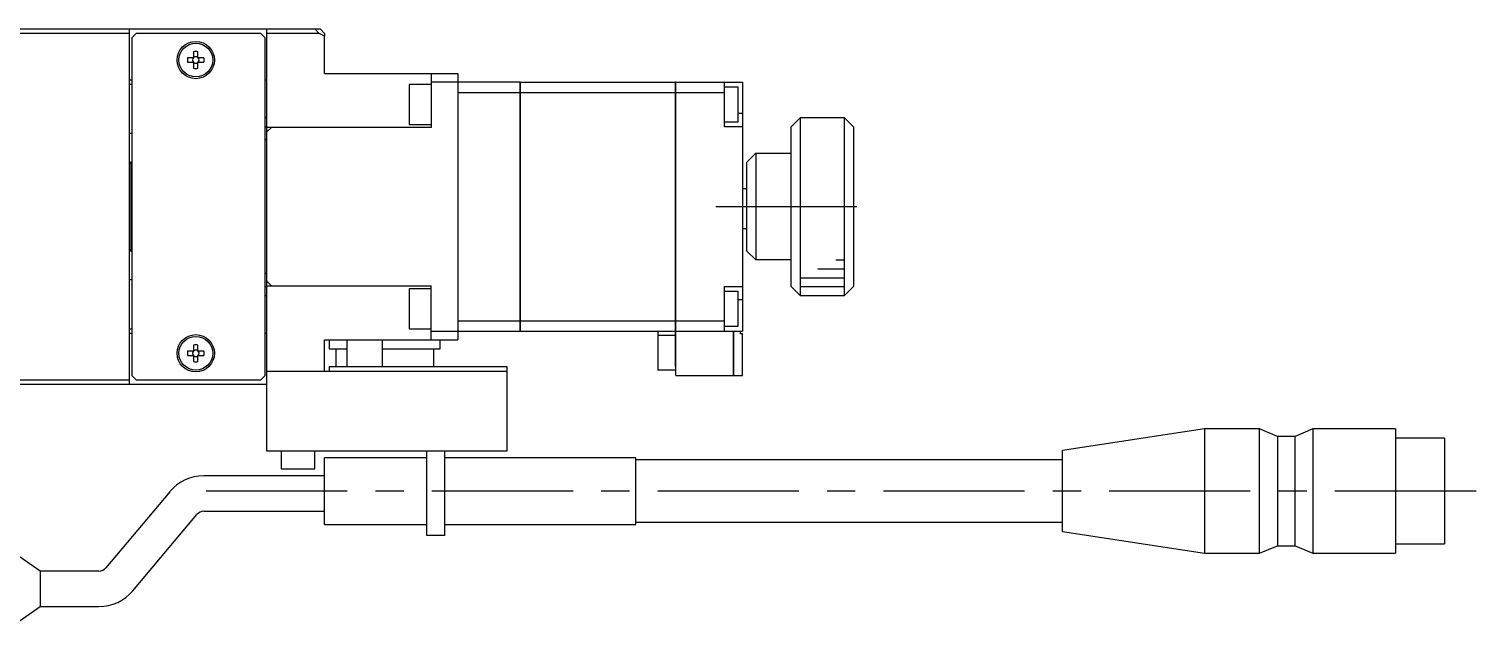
# Model space of a CAD drawing. Extents: x 0 to 893, y -8 to 500.
# Drawn here: x 729.8 to 892.6, y 290.9 to 358.7 of the extents above; entities that cross this region are included whole.
import ezdxf

# ---------------------------------------------------------------- set-up
doc = ezdxf.new("R2010")
doc.units = 0
doc.header["$LTSCALE"] = 0.5
doc.linetypes.add('CENTER', pattern=[50.8, 31.75, -6.35, 6.35, -6.35])
for name, color, linetype in [('MSM_CENTER', 1, 'CENTER'), ('MSM_CONTINUOUS', 7, 'CONTINUOUS'), ('MSM_NARROW', 5, 'CONTINUOUS')]:
    doc.layers.add(name, color=color, linetype=linetype)

msp = doc.modelspace()

# ---------------------------------------------------------------- linework, layer by layer
at = {"layer": 'MSM_CENTER'}
for p, q in [((807.05, 338.7), (825.05, 338.7)), ((892.6, 306.7), (747, 306.7))]:
    msp.add_line(p, q, dxfattribs=at)
at = {"layer": 'MSM_CONTINUOUS'}
for p, q in [((727.55, 358.7), (762.55, 358.7)), ((741.05, 358.7), (741.05, 318.7)), ((756.55, 311.2), (756.55, 358.7)), ((762.44, 358.2), (761.94, 358.7)), ((762.55, 358.7), (763.05, 358.2)), ((741.05, 358.2), (727.55, 358.2)), ((741.85, 358.2), (741.35, 357.7)), ((741.35, 357.7), (741.35, 319.7)), ((755.85, 358.2), (741.85, 358.2)), ((756.35, 357.7), (755.85, 358.2)), ((756.35, 319.7), (756.35, 357.7)), ((762.44, 358.2), (756.55, 358.2)), ((763.05, 357.89), (762.44, 358.2)), ((763.05, 358.2), (763.05, 357.89)), ((763.05, 353.7), (763.05, 357.89)), ((748.31, 355.44), (747.63, 355.44)), ((747.63, 354.96), (748.31, 354.96)), ((748.31, 356.12), (748.31, 355.44)), ((748.31, 354.96), (748.31, 354.28)), ((748.79, 355.44), (748.79, 356.12)), ((749.47, 355.44), (748.79, 355.44)), ((748.79, 354.28), (748.79, 354.96)), ((748.79, 354.96), (749.47, 354.96)), ((763.05, 353.7), (778.05, 353.7)), ((775.05, 353.7), (775.05, 347.6)), ((778.05, 353.7), (778.05, 323.7)), ((741.35, 352.95), (741.05, 352.95)), ((741.35, 352.45), (741.05, 352.45)), ((756.55, 352.95), (756.35, 352.95)), ((772.55, 352.45), (772.55, 347.95)), ((775.05, 352.45), (772.55, 352.45)), ((785.04, 352.7), (775.05, 352.7)), ((785.04, 324.7), (785.04, 352.7)), ((785.05, 352.69), (785.04, 352.69)), ((785.05, 352.7), (802.54, 352.7)), ((785.05, 352.7), (785.05, 324.7)), ((802.54, 320.7), (802.54, 352.7)), ((802.55, 352.69), (802.54, 352.69)), ((802.55, 352.7), (810.05, 352.7)), ((802.55, 319.7), (802.55, 352.7)), ((808.05, 347.7), (808.05, 352.7)), ((808.05, 352.2), (809.55, 352.2)), ((809.55, 352.2), (809.55, 348.2)), ((810.05, 352.7), (810.05, 324.7)), ((778.05, 351.54), (785.04, 351.54)), ((785.05, 351.54), (785.04, 351.54)), ((785.05, 351.54), (802.54, 351.54)), ((802.55, 351.54), (802.54, 351.54)), ((802.55, 351.54), (808.05, 351.54)), ((756.55, 348.7), (756.35, 348.7)), ((810.05, 349.2), (809.55, 349.2)), ((816.55, 348.7), (815.55, 347.7)), ((816.55, 348.7), (816.55, 328.7)), ((821.55, 348.7), (816.55, 348.7)), ((821.55, 328.7), (821.55, 348.7)), ((822.55, 347.7), (821.55, 348.7)), ((741.05, 346.95), (741.35, 346.95)), ((756.35, 347.7), (756.55, 347.7)), ((756.55, 347.1), (757.05, 347.6)), ((775.05, 347.6), (756.55, 347.6)), ((772.55, 347.95), (775.05, 347.95)), ((809.55, 348.2), (808.05, 348.2)), ((810.05, 347.7), (808.05, 347.7)), ((815.55, 329.7), (815.55, 347.7)), ((822.55, 347.7), (822.55, 329.7)), ((756.55, 346.2), (756.35, 346.2)), ((741.25, 343.7), (741.05, 343.5)), ((741.25, 343.7), (741.25, 333.7)), ((741.35, 343.7), (741.25, 343.7)), ((811.55, 344.7), (810.55, 343.7)), ((810.55, 333.7), (810.55, 343.7)), ((811.55, 344.7), (815.55, 344.7)), ((811.55, 344.7), (811.55, 332.7)), ((810.55, 340.7), (810.05, 340.7)), ((810.55, 336.2), (810.05, 336.2)), ((741.05, 333.9), (741.25, 333.7)), ((741.25, 333.7), (741.35, 333.7)), ((810.55, 333.7), (811.55, 332.7)), ((815.55, 332.7), (811.55, 332.7)), ((756.35, 331.2), (756.55, 331.2)), ((741.35, 330.45), (741.05, 330.45)), ((756.35, 329.7), (756.55, 329.7)), ((757.05, 329.8), (756.55, 330.3)), ((756.55, 329.8), (775.05, 329.8)), ((772.55, 329.45), (772.55, 324.95)), ((775.05, 329.45), (772.55, 329.45)), ((775.05, 323.7), (775.05, 329.8)), ((808.05, 329.7), (810.05, 329.7)), ((808.05, 324.7), (808.05, 329.7)), ((808.05, 329.2), (809.55, 329.2)), ((809.55, 329.2), (809.55, 325.2)), ((815.55, 329.7), (816.55, 328.7)), ((821.55, 328.7), (822.55, 329.7)), ((756.35, 328.7), (756.55, 328.7)), ((810.05, 328.2), (809.55, 328.2)), ((816.55, 328.7), (821.55, 328.7)), ((778.05, 325.85), (785.04, 325.85)), ((785.05, 325.85), (785.04, 325.85)), ((785.05, 325.85), (802.54, 325.85)), ((802.55, 325.85), (802.54, 325.85)), ((802.55, 325.85), (808.05, 325.85)), ((741.05, 324.95), (741.35, 324.95)), ((741.05, 324.45), (741.35, 324.45)), ((756.35, 324.45), (756.55, 324.45)), ((772.55, 324.95), (775.05, 324.95)), ((775.05, 324.7), (785.04, 324.7)), ((785.05, 324.71), (785.04, 324.71)), ((785.05, 324.7), (802.54, 324.7)), ((800.55, 324.7), (800.55, 320.3)), ((802.54, 324.2), (800.55, 324.2)), ((802.55, 324.71), (802.54, 324.71)), ((802.55, 324.7), (810.05, 324.7)), ((809.55, 325.2), (808.05, 325.2)), ((809.04, 319.7), (809.04, 324.7)), ((809.05, 324.7), (809.05, 319.7)), ((809.85, 324.4), (809.85, 324.7)), ((810.05, 324.4), (809.85, 324.4)), ((810.05, 319.7), (810.05, 324.4)), ((748.31, 322.44), (747.63, 322.44)), ((748.31, 323.12), (748.31, 322.44)), ((748.79, 322.44), (748.79, 323.12)), ((749.47, 322.44), (748.79, 322.44)), ((763.05, 320.2), (763.05, 323.7)), ((763.05, 323.7), (778.05, 323.7)), ((763.55, 323.7), (763.55, 322.7)), ((763.55, 322.7), (765.55, 322.7)), ((764.3, 322.7), (764.3, 320.7)), ((765.55, 323.7), (765.55, 320.7)), ((769.55, 320.7), (769.55, 323.7)), ((769.55, 322.7), (776.05, 322.7)), ((775.3, 322.7), (775.3, 320.7)), ((776.05, 322.7), (776.05, 323.7)), ((747.63, 321.96), (748.31, 321.96)), ((748.31, 321.96), (748.31, 321.28)), ((748.79, 321.28), (748.79, 321.96)), ((748.79, 321.96), (749.47, 321.96)), ((727.55, 319.2), (741.05, 319.2)), ((741.35, 319.7), (741.85, 319.2)), ((741.85, 319.2), (755.85, 319.2)), ((755.85, 319.2), (756.35, 319.7)), ((756.55, 320.2), (783.55, 320.2)), ((763.55, 320.7), (783.55, 320.7)), ((763.55, 320.7), (763.55, 320.2)), ((783.55, 320.7), (783.55, 311.2)), ((802.55, 320.3), (800.55, 320.3)), ((802.55, 320.7), (802.54, 320.7)), ((802.55, 319.7), (809.04, 319.7)), ((809.05, 319.71), (809.04, 319.71)), ((809.05, 319.7), (810.05, 319.7)), ((756.55, 318.7), (727.55, 318.7)), ((862.05, 313.7), (846.05, 311.27)), ((862.05, 313.7), (862.05, 299.7)), ((868.25, 313.7), (862.05, 313.7)), ((868.25, 299.7), (868.25, 313.7)), ((870.25, 312.85), (868.25, 313.7)), ((870.25, 312.85), (870.25, 300.55)), ((872.25, 312.85), (870.25, 312.85)), ((874.25, 313.7), (872.25, 312.85)), ((872.25, 300.55), (872.25, 312.85)), ((874.25, 313.7), (874.25, 299.7)), ((883.55, 313.7), (874.25, 313.7)), ((883.55, 313.7), (883.55, 299.7)), ((889.05, 312.65), (883.55, 312.65)), ((889.05, 312.65), (889.05, 300.75)), ((783.55, 311.2), (756.55, 311.2)), ((758.15, 311.2), (758.15, 309.2)), ((761.95, 309.2), (761.95, 311.2)), ((774.55, 301.7), (774.55, 311.2)), ((776.55, 311.2), (776.55, 301.7)), ((846.05, 302.13), (846.05, 311.27)), ((763.05, 302.95), (763.05, 310.45)), ((774.55, 310.45), (763.05, 310.45)), ((798.05, 310.45), (776.55, 310.45)), ((798.05, 302.95), (798.05, 310.45)), ((846.05, 310.2), (798.05, 310.2)), ((763.05, 308.42), (749.45, 308.42)), ((758.15, 309.2), (761.95, 309.2)), ((745.62, 306.63), (738.42, 298.05)), ((741.48, 295.48), (748.68, 304.06)), ((749.45, 304.42), (763.05, 304.42)), ((763.05, 302.95), (774.55, 302.95)), ((776.55, 302.95), (798.05, 302.95)), ((798.05, 303.2), (846.05, 303.2)), ((776.55, 301.7), (774.55, 301.7)), ((846.05, 302.13), (862.05, 299.7)), ((731.05, 297.7), (727.05, 300.45)), ((862.05, 299.7), (868.25, 299.7)), ((868.25, 299.7), (870.25, 300.55)), ((870.25, 300.55), (872.25, 300.55)), ((872.25, 300.55), (874.25, 299.7)), ((874.25, 299.7), (883.55, 299.7)), ((883.55, 300.75), (889.05, 300.75)), ((731.05, 297.7), (731.05, 293.7)), ((737.65, 297.7), (731.05, 297.7)), ((727.05, 290.95), (731.05, 293.7)), ((731.05, 293.7), (737.65, 293.7))]:
    msp.add_line(p, q, dxfattribs=at)
for centre, radius in [((748.55, 355.2), 2.1), ((748.55, 355.2), 1.9), ((748.55, 322.2), 2.1), ((748.55, 322.2), 1.9)]:
    msp.add_circle(centre, radius, dxfattribs=at)
for centre, radius, start, end in [((748.55, 355.2), 0.95, 165.3667, 194.6333), ((748.55, 355.2), 0.365, 138.8496, 221.1504), ((748.55, 355.2), 0.95, 75.3667, 104.6333), ((748.55, 355.2), 0.365, 48.8496, 131.1504), ((748.55, 355.2), 0.365, 318.8496, 41.1504), ((748.55, 355.2), 0.95, 345.3667, 14.6333), ((748.55, 355.2), 0.365, 228.8496, 311.1504), ((748.55, 355.2), 0.95, 255.3667, 284.6333), ((748.55, 322.2), 0.95, 165.3667, 194.6333), ((748.55, 322.2), 0.365, 138.8496, 221.1504), ((748.55, 322.2), 0.95, 75.3667, 104.6333), ((748.55, 322.2), 0.365, 48.8496, 131.1504), ((748.55, 322.2), 0.365, 318.8496, 41.1504), ((748.55, 322.2), 0.95, 345.3667, 14.6333), ((748.55, 322.2), 0.365, 228.8496, 311.1504), ((748.55, 322.2), 0.95, 255.3667, 284.6333), ((749.45, 303.42), 5, 90, 140), ((749.45, 303.42), 1, 90, 140), ((737.65, 298.7), 1, 270, 320), ((737.65, 298.7), 5, 270, 320)]:
    msp.add_arc(centre, radius, start, end, dxfattribs=at)
at = {"layer": 'MSM_NARROW'}
for p, q in [((820.55, 332.7), (821.55, 332.7)), ((816.55, 330.7), (821.55, 330.7)), ((818.55, 331.7), (821.55, 331.7)), ((816.55, 329.7), (821.55, 329.7))]:
    msp.add_line(p, q, dxfattribs=at)

doc.saveas('drawing.dxf')
